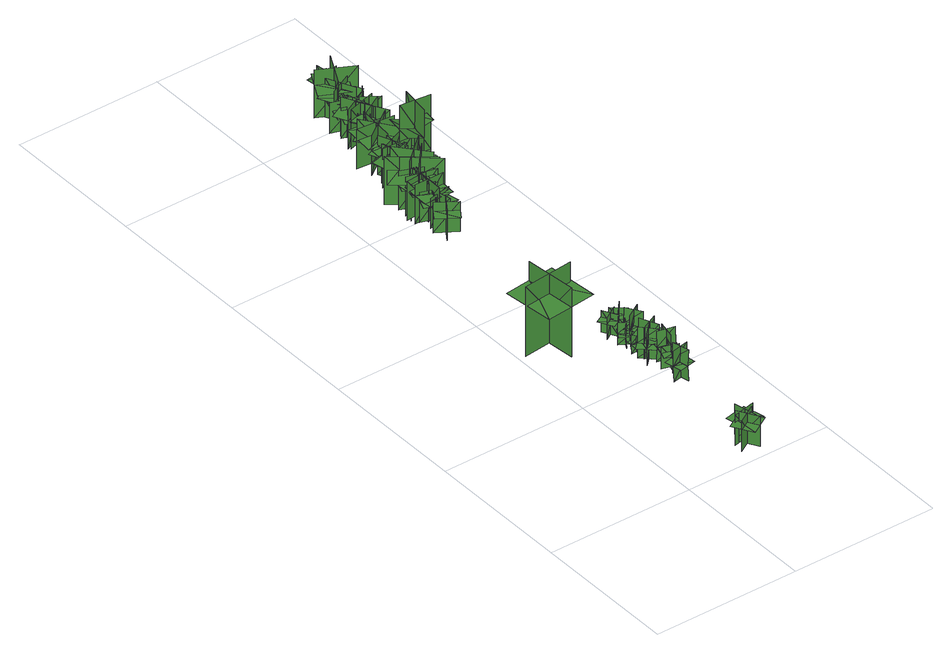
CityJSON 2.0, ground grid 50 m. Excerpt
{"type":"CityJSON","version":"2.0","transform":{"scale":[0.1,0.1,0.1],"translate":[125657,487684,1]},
"CityObjects":{
"tree1":{"type":"SolitaryVegetationObject","geometry":[{"type":"MultiSurface","lod":"1","boundaries":[[[0,1,2]],[[0,2,3]],[[4,5,6]],[[4,6,7]],[[8,9,10]],[[8,10,11]],[[8,11,12]],[[8,12,13]]]}]},
"tree2":{"type":"SolitaryVegetationObject","geometry":[{"type":"MultiSurface","lod":"1","boundaries":[[[14,15,16]],[[14,16,17]],[[18,19,20]],[[18,20,21]],[[22,23,24]],[[22,24,25]],[[22,25,26]],[[22,26,27]]]}]},
"tree3":{"type":"SolitaryVegetationObject","geometry":[{"type":"MultiSurface","lod":"1","boundaries":[[[28,29,30]],[[28,30,31]],[[32,33,34]],[[32,34,35]],[[36,37,38]],[[36,38,39]],[[36,39,40]],[[36,40,41]]]}]},
"tree4":{"type":"SolitaryVegetationObject","geometry":[{"type":"MultiSurface","lod":"1","boundaries":[[[42,43,44]],[[42,44,45]],[[46,47,48]],[[46,48,49]],[[50,51,47]],[[50,47,46]],[[52,53,43]],[[52,43,42]],[[42,43,54]],[[42,54,55]],[[42,56,57]],[[42,57,43]]]}]},
"tree5":{"type":"SolitaryVegetationObject","geometry":[{"type":"MultiSurface","lod":"1","boundaries":[[[58,59,60]],[[58,60,61]],[[62,63,64]],[[62,64,65]],[[66,67,63]],[[66,63,62]],[[68,69,59]],[[68,59,58]],[[58,59,70]],[[58,70,71]],[[58,72,73]],[[58,73,59]]]}]},
"tree6":{"type":"SolitaryVegetationObject","geometry":[{"type":"MultiSurface","lod":"1","boundaries":[[[74,75,76]],[[74,76,77]],[[78,79,80]],[[78,80,81]],[[82,83,84]],[[82,84,85]],[[82,85,86]],[[82,86,87]]]}]},
"tree7":{"type":"SolitaryVegetationObject","geometry":[{"type":"MultiSurface","lod":"1","boundaries":[[[88,89,90]],[[88,90,91]],[[92,93,94]],[[92,94,95]],[[96,97,93]],[[96,93,92]],[[98,99,89]],[[98,89,88]],[[88,89,100]],[[88,100,101]],[[88,102,103]],[[88,103,89]]]}]},
"tree8":{"type":"SolitaryVegetationObject","geometry":[{"type":"MultiSurface","lod":"1","boundaries":[[[104,105,106]],[[104,106,107]],[[108,109,110]],[[108,110,111]],[[112,113,109]],[[112,109,108]],[[114,115,105]],[[114,105,104]],[[104,105,116]],[[104,116,117]],[[104,118,119]],[[104,119,105]]]}]},
"tree9":{"type":"SolitaryVegetationObject","geometry":[{"type":"MultiSurface","lod":"1","boundaries":[[[120,121,122]],[[120,122,123]],[[124,125,126]],[[124,126,127]],[[128,129,125]],[[128,125,124]],[[130,131,121]],[[130,121,120]],[[120,121,132]],[[120,132,133]],[[120,134,135]],[[120,135,121]]]}]},
"tree10":{"type":"SolitaryVegetationObject","geometry":[{"type":"MultiSurface","lod":"1","boundaries":[[[136,137,138]],[[136,138,139]],[[140,141,142]],[[140,142,143]],[[144,145,146]],[[144,146,147]],[[144,148,149]],[[144,149,145]]]}]},
"tree11":{"type":"SolitaryVegetationObject","geometry":[{"type":"MultiSurface","lod":"1","boundaries":[[[150,151,152]],[[150,152,153]],[[154,155,156]],[[154,156,157]],[[158,159,160]],[[158,160,161]],[[158,161,162]],[[158,162,163]]]}]},
"tree12":{"type":"SolitaryVegetationObject","geometry":[{"type":"MultiSurface","lod":"1","boundaries":[[[164,165,166]],[[164,166,167]],[[168,169,170]],[[168,170,171]],[[172,173,169]],[[172,169,168]],[[174,175,165]],[[174,165,164]],[[164,165,176]],[[164,176,177]],[[164,178,179]],[[164,179,165]]]}]},
"tree13":{"type":"SolitaryVegetationObject","geometry":[{"type":"MultiSurface","lod":"1","boundaries":[[[180,181,182]],[[180,182,183]],[[184,185,186]],[[184,186,187]],[[188,189,185]],[[188,185,184]],[[190,191,181]],[[190,181,180]],[[180,181,192]],[[180,192,193]],[[180,194,195]],[[180,195,181]]]}]},
"tree14":{"type":"SolitaryVegetationObject","geometry":[{"type":"MultiSurface","lod":"1","boundaries":[[[196,197,198]],[[196,198,199]],[[200,201,202]],[[200,202,203]],[[204,205,206]],[[204,206,207]],[[204,207,208]],[[204,208,209]]]}]},
"tree15":{"type":"SolitaryVegetationObject","geometry":[{"type":"MultiSurface","lod":"1","boundaries":[[[210,211,212]],[[210,212,213]],[[214,215,216]],[[214,216,217]],[[218,219,220]],[[218,220,221]],[[218,221,222]],[[218,222,223]]]}]},
"tree16":{"type":"SolitaryVegetationObject","geometry":[{"type":"MultiSurface","lod":"1","boundaries":[[[224,225,226]],[[224,226,227]],[[228,229,230]],[[228,230,231]],[[232,233,234]],[[232,234,235]],[[232,235,236]],[[232,236,237]]]}]},
"tree17":{"type":"SolitaryVegetationObject","geometry":[{"type":"MultiSurface","lod":"1","boundaries":[[[238,239,240]],[[238,240,241]],[[242,243,244]],[[242,244,245]],[[246,247,248]],[[246,248,249]],[[246,249,250]],[[246,250,251]]]}]},
"tree18":{"type":"SolitaryVegetationObject","geometry":[{"type":"MultiSurface","lod":"1","boundaries":[[[252,253,254]],[[252,254,255]],[[256,257,258]],[[256,258,259]],[[260,261,262]],[[260,262,263]],[[260,263,264]],[[260,264,265]]]}]},
"tree19":{"type":"SolitaryVegetationObject","geometry":[{"type":"MultiSurface","lod":"1","boundaries":[[[266,267,268]],[[266,268,269]],[[270,271,272]],[[270,272,273]],[[274,275,276]],[[274,276,277]],[[274,277,278]],[[274,278,279]]]}]},
"tree20":{"type":"SolitaryVegetationObject","geometry":[{"type":"MultiSurface","lod":"1","boundaries":[[[280,281,282]],[[280,282,283]],[[284,285,286]],[[284,286,287]],[[288,289,290]],[[288,290,291]],[[288,291,292]],[[288,292,293]]]}]},
"tree21":{"type":"SolitaryVegetationObject","geometry":[{"type":"MultiSurface","lod":"1","boundaries":[[[294,295,296]],[[294,296,297]],[[298,299,300]],[[298,300,301]],[[302,303,304]],[[302,304,305]],[[302,305,306]],[[302,306,307]]]}]},
"tree22":{"type":"SolitaryVegetationObject","geometry":[{"type":"MultiSurface","lod":"1","boundaries":[[[308,309,310]],[[308,310,311]],[[312,313,314]],[[312,314,315]],[[316,317,318]],[[316,318,319]],[[316,319,320]],[[316,320,321]]]}]},
"tree23":{"type":"SolitaryVegetationObject","geometry":[{"type":"MultiSurface","lod":"1","boundaries":[[[322,323,324]],[[322,324,325]],[[326,327,328]],[[326,328,329]],[[330,331,332]],[[330,332,333]],[[330,333,334]],[[330,334,335]]]}]},
"tree24":{"type":"SolitaryVegetationObject","geometry":[{"type":"MultiSurface","lod":"1","boundaries":[[[336,337,338]],[[336,338,339]],[[340,341,342]],[[340,342,343]],[[344,345,346]],[[344,346,347]],[[344,347,348]],[[344,348,349]]]}]},
"tree25":{"type":"SolitaryVegetationObject","geometry":[{"type":"MultiSurface","lod":"1","boundaries":[[[350,351,352]],[[350,352,353]],[[354,355,356]],[[354,356,357]],[[358,359,360]],[[358,360,361]],[[358,361,362]],[[358,362,363]]]}]},
"tree26":{"type":"SolitaryVegetationObject","geometry":[{"type":"MultiSurface","lod":"1","boundaries":[[[364,365,366]],[[364,366,367]],[[368,369,370]],[[368,370,371]],[[372,373,374]],[[372,374,375]],[[372,375,376]],[[372,376,377]]]}]},
"tree27":{"type":"SolitaryVegetationObject","geometry":[{"type":"MultiSurface","lod":"1","boundaries":[[[378,379,380]],[[378,380,381]],[[382,383,384]],[[382,384,385]],[[386,387,383]],[[386,383,382]],[[388,389,379]],[[388,379,378]],[[378,379,390]],[[378,390,391]],[[378,392,393]],[[378,393,379]]]}]},
"tree28":{"type":"SolitaryVegetationObject","geometry":[{"type":"MultiSurface","lod":"1","boundaries":[[[394,395,396]],[[394,396,397]],[[398,399,400]],[[398,400,401]],[[402,403,404]],[[402,404,405]],[[402,405,406]],[[402,406,407]]]}]},
"tree29":{"type":"SolitaryVegetationObject","geometry":[{"type":"MultiSurface","lod":"1","boundaries":[[[408,409,410]],[[408,410,411]],[[412,413,414]],[[412,414,415]],[[416,417,418]],[[416,418,419]],[[416,419,420]],[[416,420,421]]]}]},
"tree30":{"type":"SolitaryVegetationObject","geometry":[{"type":"MultiSurface","lod":"1","boundaries":[[[422,423,424]],[[422,424,425]],[[426,427,428]],[[426,428,429]],[[430,431,432]],[[430,432,433]],[[430,433,434]],[[430,434,435]]]}]},
"tree31":{"type":"SolitaryVegetationObject","geometry":[{"type":"MultiSurface","lod":"1","boundaries":[[[436,437,438]],[[436,438,439]],[[440,441,442]],[[440,442,443]],[[444,445,446]],[[444,446,447]],[[444,447,448]],[[444,448,449]]]}]},
"tree32":{"type":"SolitaryVegetationObject","geometry":[{"type":"MultiSurface","lod":"1","boundaries":[[[450,451,452]],[[450,452,453]],[[454,455,456]],[[454,456,457]],[[458,459,460]],[[458,460,461]],[[458,462,463]],[[458,463,459]]]}]},
"tree33":{"type":"SolitaryVegetationObject","geometry":[{"type":"MultiSurface","lod":"1","boundaries":[[[464,465,466]],[[464,466,467]],[[468,469,470]],[[468,470,471]],[[472,473,469]],[[472,469,468]],[[474,475,465]],[[474,465,464]],[[476,477,478]],[[476,478,479]],[[480,481,482]],[[480,482,483]]]}]},
"tree34":{"type":"SolitaryVegetationObject","geometry":[{"type":"MultiSurface","lod":"1","boundaries":[[[484,485,486]],[[484,486,487]],[[488,489,490]],[[488,490,491]],[[492,493,494]],[[492,494,495]],[[492,495,496]],[[492,496,497]]]}]},
"tree35":{"type":"SolitaryVegetationObject","geometry":[{"type":"MultiSurface","lod":"1","boundaries":[[[498,499,500]],[[498,500,501]],[[502,503,504]],[[502,504,505]],[[506,507,508]],[[506,508,509]],[[506,509,510]],[[506,510,511]]]}]},
"tree36":{"type":"SolitaryVegetationObject","geometry":[{"type":"MultiSurface","lod":"1","boundaries":[[[512,513,514]],[[512,514,515]],[[516,517,518]],[[516,518,519]],[[520,521,522]],[[520,522,523]],[[520,523,524]],[[520,524,525]]]}]},
"tree37":{"type":"SolitaryVegetationObject","geometry":[{"type":"MultiSurface","lod":"1","boundaries":[[[526,527,528]],[[526,528,529]],[[530,531,532]],[[530,532,533]],[[534,535,536]],[[534,536,537]],[[534,537,538]],[[534,538,539]]]}]},
"tree38":{"type":"SolitaryVegetationObject","geometry":[{"type":"MultiSurface","lod":"1","boundaries":[[[540,541,542]],[[540,542,543]],[[544,545,546]],[[544,546,547]],[[548,549,550]],[[548,550,551]],[[548,551,552]],[[548,552,553]]]}]},
"tree39":{"type":"SolitaryVegetationObject","geometry":[{"type":"MultiSurface","lod":"1","boundaries":[[[554,555,556]],[[554,556,557]],[[558,559,560]],[[558,560,561]],[[562,563,564]],[[562,564,565]],[[562,565,566]],[[562,566,567]]]}]},
"tree40":{"type":"SolitaryVegetationObject","geometry":[{"type":"MultiSurface","lod":"1","boundaries":[[[568,569,570]],[[568,570,571]],[[572,573,574]],[[572,574,575]],[[576,577,578]],[[576,578,579]],[[576,579,580]],[[576,580,581]]]}]},
"tree41":{"type":"SolitaryVegetationObject","geometry":[{"type":"MultiSurface","lod":"1","boundaries":[[[582,583,584]],[[582,584,585]],[[586,587,588]],[[586,588,589]],[[590,591,592]],[[590,592,593]],[[590,593,594]],[[590,594,595]]]}]},
"tree42":{"type":"SolitaryVegetationObject","geometry":[{"type":"MultiSurface","lod":"1","boundaries":[[[596,597,598]],[[596,598,599]],[[600,601,602]],[[600,602,603]],[[604,605,606]],[[604,606,607]],[[604,607,608]],[[604,608,609]]]}]}
},
"vertices":[
[288,76,20],[221,37,20],[221,37,127],[288,76,127],[238,89,20],[277,22,20],[277,22,127],[238,89,127],[238,89,97],[204,70,97],[243,3,97],[277,22,97],[310,42,97],[271,109,97],
[305,94,14],[229,77,14],[229,77,121],[305,94,121],[261,122,14],[278,46,14],[278,46,121],[261,122,121],[261,122,91],[223,113,91],[240,38,91],[278,46,91],[316,54,91],[299,130,91],
[182,793,26],[6,775,26],[6,775,272],[182,793,272],[91,868,26],[109,692,26],[109,692,272],[91,868,272],[91,868,203],[3,859,203],[21,683,203],[109,692,203],[197,701,203],[179,877,203],
[280,435,64],[338,448,64],[332,478,64],[274,466,64],[302,470,64],[314,412,64],[318,413,118],[305,471,118],[305,471,9],[318,413,9],[281,433,9],[339,446,9],[338,448,118],[280,435,118],[286,406,64],[344,418,64],
[270,548,63],[313,589,63],[291,611,63],[248,570,63],[270,589,63],[311,546,63],[313,548,118],[272,591,118],[272,591,8],[313,548,8],[271,546,8],[314,587,8],[313,589,118],[270,548,118],[290,526,63],[333,567,63],
[309,472,11],[326,524,11],[326,524,88],[309,472,88],[342,488,11],[290,505,11],[290,505,88],[342,488,88],[342,488,67],[351,515,67],[298,532,67],[290,505,67],[281,479,67],[334,462,67],
[269,618,40],[302,618,40],[302,636,40],[268,635,40],[284,635,40],[285,601,40],[287,601,71],[286,635,71],[286,635,9],[287,601,9],[269,616,9],[302,617,9],[302,618,71],[269,618,71],[269,600,40],[303,601,40],
[263,674,49],[299,653,49],[310,672,50],[274,693,50],[291,682,49],[270,646,49],[272,644,88],[293,681,88],[293,681,10],[272,644,10],[262,673,10],[299,652,10],[299,653,88],[263,674,88],[252,656,50],[289,634,50],
[321,501,65],[334,559,65],[304,566,66],[291,508,66],[298,535,65],[356,522,65],[357,526,120],[299,539,120],[299,539,11],[357,526,11],[323,500,11],[336,558,11],[334,559,120],[321,501,120],[350,494,66],[363,552,66],
[298,622,10],[326,562,10],[326,562,120],[298,622,120],[281,574,10],[341,603,10],[341,603,120],[281,574,120],[281,574,84],[341,603,84],[325,635,84],[265,607,84],[296,541,84],[357,570,84],
[253,712,12],[301,740,12],[301,740,89],[253,712,89],[288,702,12],[261,750,12],[261,750,89],[288,702,89],[288,702,67],[312,716,67],[285,764,67],[261,750,67],[237,737,67],[264,689,67],
[316,630,49],[305,589,49],[327,583,49],[338,624,49],[332,605,49],[291,616,49],[290,613,88],[331,602,88],[331,602,10],[290,613,10],[315,630,10],[304,590,10],[305,589,88],[316,630,88],[296,636,49],[285,595,49],
[285,646,66],[336,677,66],[320,704,66],[269,672,66],[294,686,66],[325,636,66],[328,638,120],[297,688,120],[297,688,11],[328,638,11],[287,644,11],[337,675,11],[336,677,120],[285,646,120],[301,620,66],[352,652,66],
[290,707,16],[326,749,16],[326,749,92],[290,707,92],[327,710,16],[285,745,16],[285,745,92],[327,710,92],[327,710,71],[345,731,71],[302,766,71],[285,745,71],[267,724,71],[309,688,71],
[225,1437,11],[183,1373,11],[183,1373,118],[225,1437,118],[175,1427,11],[240,1385,11],[240,1385,118],[175,1427,118],[175,1427,88],[154,1395,88],[218,1352,88],[240,1385,88],[261,1417,88],[196,1459,88],
[222,1513,10],[196,1440,10],[196,1440,117],[222,1513,117],[175,1491,10],[248,1465,10],[248,1465,117],[175,1491,117],[175,1491,87],[162,1455,87],[235,1429,87],[248,1465,87],[261,1502,87],[188,1528,87],
[211,1491,10],[226,1415,10],[226,1415,118],[211,1491,118],[182,1448,10],[258,1463,10],[258,1463,118],[182,1448,118],[182,1448,88],[190,1410,88],[265,1425,88],[258,1463,88],[250,1501,88],[174,1486,88],
[211,1542,8],[208,1442,8],[208,1442,147],[211,1542,147],[162,1496,8],[262,1494,8],[262,1494,147],[162,1496,147],[162,1496,108],[161,1447,108],[260,1444,108],[262,1494,108],[263,1543,108],[164,1546,108],
[254,1531,8],[155,1523,8],[155,1523,146],[254,1531,146],[204,1574,8],[212,1475,8],[212,1475,146],[204,1574,146],[204,1574,107],[154,1570,107],[163,1471,107],[212,1475,107],[262,1479,107],[253,1579,107],
[221,1577,7],[199,1480,7],[199,1480,146],[221,1577,146],[165,1543,7],[262,1520,7],[262,1520,146],[165,1543,146],[165,1543,107],[153,1494,107],[250,1471,107],[262,1520,107],[273,1568,107],[176,1591,107],
[166,1579,7],[259,1543,7],[259,1543,146],[166,1579,146],[193,1518,7],[228,1611,7],[228,1611,146],[193,1518,146],[193,1518,107],[239,1500,107],[275,1593,107],[228,1611,107],[182,1629,107],[146,1536,107],
[276,1529,6],[151,1626,6],[151,1626,177],[276,1529,177],[260,1641,6],[164,1516,6],[164,1516,177],[260,1641,177],[256,1636,130],[202,1678,130],[113,1563,130],[168,1521,130],[222,1479,130],[311,1593,130],
[185,1597,8],[281,1512,8],[281,1512,178],[185,1597,178],[190,1515,8],[190,1515,178],[275,1611,178],[275,1611,8],[190,1515,124],[230,1480,124],[298,1556,124],[258,1591,124],[218,1627,124],[150,1550,124],
[194,1563,7],[291,1646,7],[291,1646,178],[194,1563,178],[276,1557,7],[276,1557,178],[193,1654,178],[193,1654,7],[276,1557,124],[317,1592,124],[250,1669,124],[210,1634,124],[169,1600,124],[236,1522,124],
[269,1676,7],[172,1652,7],[172,1652,145],[269,1676,145],[213,1711,7],[236,1614,7],[236,1614,145],[213,1711,145],[213,1711,106],[164,1699,106],[187,1602,106],[236,1614,106],[284,1626,106],[261,1722,106],
[267,1684,6],[172,1655,6],[172,1655,144],[267,1684,144],[209,1715,6],[237,1620,6],[237,1620,144],[209,1715,144],[209,1715,106],[161,1701,106],[190,1606,106],[237,1620,106],[285,1635,106],[256,1730,106],
[244,1690,48],[215,1658,48],[232,1644,48],[260,1675,48],[246,1661,48],[215,1689,48],[213,1687,86],[244,1659,86],[244,1659,9],[213,1687,9],[243,1691,9],[214,1660,9],[215,1658,86],[244,1690,86],[228,1704,48],[200,1673,48],
[247,1740,5],[244,1640,5],[244,1640,143],[247,1740,143],[198,1695,5],[298,1691,5],[298,1691,143],[198,1695,143],[198,1695,105],[197,1645,105],[296,1641,105],[298,1691,105],[300,1741,105],[200,1744,105],
[227,1757,4],[265,1665,4],[265,1665,143],[227,1757,143],[201,1696,4],[294,1734,4],[294,1734,143],[201,1696,143],[201,1696,104],[220,1650,104],[312,1688,104],[294,1734,104],[275,1780,104],[183,1742,104],
[250,1738,8],[262,1867,8],[262,1867,148],[250,1738,148],[320,1798,8],[192,1810,8],[192,1810,148],[320,1798,148],[315,1798,109],[320,1854,109],[202,1865,109],[197,1809,109],[192,1753,109],[310,1742,109],
[209,1760,7],[315,1834,7],[315,1834,147],[209,1760,147],[300,1745,7],[226,1851,7],[226,1851,147],[300,1745,147],[297,1750,108],[343,1782,108],[275,1879,108],[229,1847,108],[183,1814,108],[251,1717,108],
[248,1880,7],[299,1838,7],[299,1838,117],[248,1880,117],[253,1830,7],[296,1880,7],[296,1880,117],[253,1830,117],[253,1830,81],[296,1880,81],[268,1904,81],[225,1853,81],[281,1806,81],[324,1857,81],
[317,1656,57],[330,1759,57],[332,1759,251],[318,1656,251],[379,1703,57],[276,1717,57],[276,1716,251],[379,1703,251],[379,1703,5],[276,1716,5],[318,1656,5],[332,1759,5],[318,1656,152],[331,1759,152],[279,1766,170],[265,1663,170],[330,1745,182],[320,1668,182],[359,1663,193],[369,1740,193],
[256,1968,5],[302,1880,5],[302,1880,144],[256,1968,144],[235,1905,5],[324,1951,5],[324,1951,144],[235,1905,144],[235,1905,105],[258,1861,105],[347,1907,105],[324,1951,105],[301,1995,105],[212,1949,105],
[342,1904,5],[251,1852,5],[251,1852,144],[342,1904,144],[277,1922,5],[277,1922,144],[329,1831,144],[329,1831,5],[277,1922,100],[239,1900,100],[281,1827,100],[318,1849,100],[356,1871,100],[315,1943,100],
[305,1869,4],[278,1965,4],[278,1965,143],[305,1869,143],[338,1927,4],[242,1900,4],[242,1900,143],[338,1927,143],[338,1927,104],[324,1975,104],[228,1948,104],[242,1900,104],[255,1852,104],[351,1879,104],
[295,1979,6],[270,1906,6],[270,1906,114],[295,1979,114],[249,1956,6],[322,1932,6],[322,1932,114],[249,1956,114],[249,1956,83],[236,1920,83],[310,1895,83],[322,1932,83],[334,1969,83],[261,1993,83],
[238,1995,6],[333,1965,6],[333,1965,115],[238,1995,115],[272,1932,6],[301,2028,6],[301,2028,115],[272,1932,115],[273,1936,85],[315,1923,85],[342,2011,85],[300,2024,85],[258,2037,85],[231,1948,85],
[271,1956,3],[354,1901,3],[354,1901,142],[271,1956,142],[284,1891,3],[339,1974,3],[339,1974,142],[284,1891,142],[284,1891,103],[325,1864,103],[381,1946,103],[339,1974,103],[298,2002,103],[242,1919,103],
[257,2000,5],[347,2044,5],[347,2044,144],[257,2000,144],[320,1978,5],[276,2068,5],[276,2068,144],[320,1978,144],[320,1978,105],[365,2000,105],[321,2090,105],[276,2068,105],[231,2046,105],[275,1956,105],
[326,2107,7],[267,1993,7],[267,1993,177],[326,2107,177],[248,2082,7],[248,2082,177],[362,2023,177],[362,2023,7],[248,2082,124],[224,2034,124],[314,1987,124],[339,2035,124],[363,2082,124],[273,2129,124],
[332,2087,7],[320,2163,7],[320,2163,114],[332,2087,114],[363,2128,7],[286,2116,7],[286,2116,114],[363,2128,114],[363,2128,84],[357,2166,84],[280,2155,84],[286,2116,84],[292,2078,84],[368,2090,84]
]}
